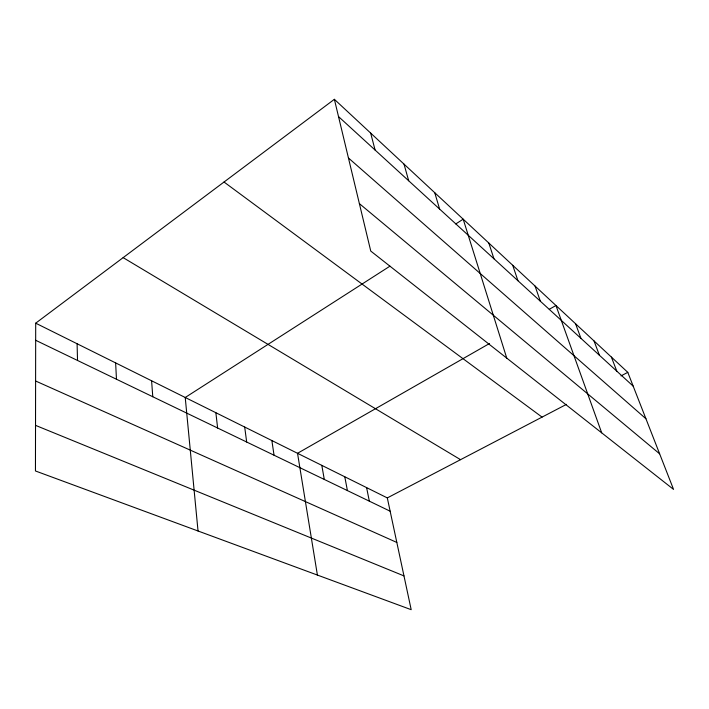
<?xml version="1.0" encoding="UTF-8"?>
<svg xmlns="http://www.w3.org/2000/svg" width="709" height="709" viewBox="0 0 709 709"><rect width="100%" height="100%" fill="white"/><g stroke="black" fill="none" stroke-linecap="round" stroke-linejoin="round"><path stroke-width="1.06" d="M35.698 323.18L35.45 470.971L411.193 609.687L387.309 497.913L35.698 323.18L334.373 99.313L627.793 372.349L673.55 489.405L370.754 251.066L334.373 99.313M389.941 266.167L185.226 397.492L198.033 530.997M455.781 223.938L463.19 219.178L506.758 358.125M489.494 343.511L297.532 453.299L317.402 575.061M549.298 309.301L555.953 305.499L601.693 432.844M387.309 497.913L566.482 404.36M620.987 375.903L627.793 372.349M35.53 425.365L403.979 575.903M35.601 380.999L396.827 542.447M35.672 340.285L390.145 511.198M123.153 257.633L460.549 459.671M224.026 182.018L542.057 417.114M359.374 203.607L659.636 453.822M348.438 157.983L645.934 418.753M338.512 116.577L633.19 386.157M611.397 357.088L616.795 371.161M594.018 340.923L599.415 355.262M575.566 323.756L580.946 338.37M535.047 286.046L540.347 301.228M512.713 265.272L517.951 280.737M488.82 243.036L493.969 258.803M434.75 192.715L439.633 209.093M404.006 164.107L408.694 180.786M370.656 133.079L375.105 150.06M366.597 487.615L369.336 501.166M344.787 476.785L347.41 490.593M321.797 465.352L324.297 479.444M271.866 440.546L274.046 455.213M244.694 427.04L246.67 442.017M215.864 412.709L217.619 428.014M151.593 380.768L152.781 396.756M115.629 362.902L116.471 379.244M77.095 343.75L77.529 360.473"/></g></svg>
